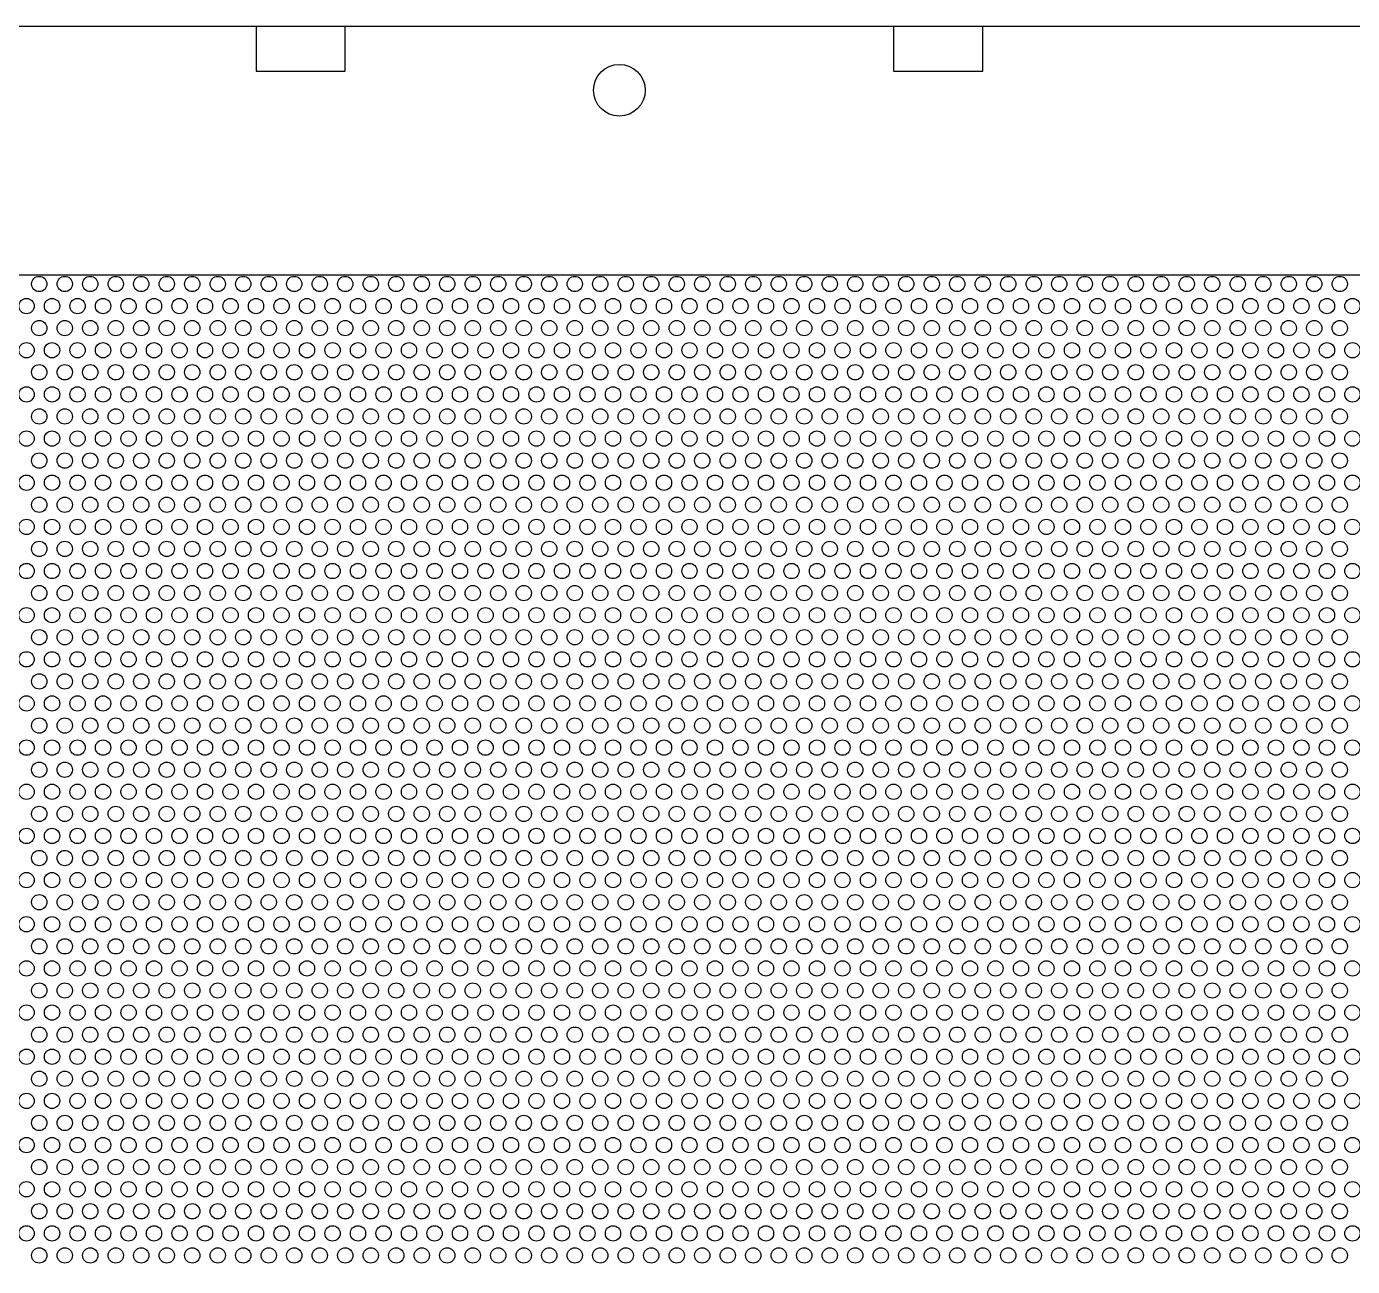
# Model space of a CAD drawing. Header units: millimetres. Extents: x 0 to 3090, y -14 to 415.
# Drawn here: x 2605 to 2813, y 182.8 to 377.3 of the extents above; entities that cross this region are included whole.
import ezdxf

# ---------------------------------------------------------------- set-up
doc = ezdxf.new("R2010")
doc.units = ezdxf.units.MM
for name, color, linetype in [('DOME_LATCH_HOOK_PIN', 3, 'Continuous'), ('DOME_MAGNET', 4, 'Continuous'), ('DOME_OUTLINE', 7, 'Continuous'), ('DOME_PERF_HOLES', 2, 'Continuous'), ('DOME_PERF_ZONE', 5, 'Continuous')]:
    doc.layers.add(name, color=color, linetype=linetype)

msp = doc.modelspace()

# ---------------------------------------------------------------- linework, layer by layer
at = {"layer": 'DOME_LATCH_HOOK_PIN'}
for points in [[(2641, 370.3), (2655, 370.3), (2655, 377.3), (2641, 377.3)], [(2741, 370.3), (2755, 370.3), (2755, 377.3), (2741, 377.3)]]:
    msp.add_lwpolyline(points, close=True, dxfattribs=at)
at = {"layer": 'DOME_MAGNET'}
msp.add_circle((2698, 367.3), 4.05, dxfattribs=at)
at = {"layer": 'DOME_OUTLINE'}
msp.add_line((2946, 377.3), (2450, 377.3), dxfattribs=at)
at = {"layer": 'DOME_PERF_HOLES'}
for centre in [(2607, 336.904), (2611, 336.904), (2615, 336.904), (2619, 336.904), (2623, 336.904), (2627, 336.904), (2631, 336.904), (2635, 336.904), (2639, 336.904), (2643, 336.904), (2647, 336.904), (2651, 336.904), (2655, 336.904), (2659, 336.904), (2663, 336.904), (2667, 336.904), (2671, 336.904), (2675, 336.904), (2679, 336.904), (2683, 336.904), (2687, 336.904), (2691, 336.904), (2695, 336.904), (2699, 336.904), (2703, 336.904), (2707, 336.904), (2711, 336.904), (2715, 336.904), (2719, 336.904), (2723, 336.904), (2727, 336.904), (2731, 336.904), (2735, 336.904), (2739, 336.904), (2743, 336.904), (2747, 336.904), (2751, 336.904), (2755, 336.904), (2759, 336.904), (2763, 336.904), (2767, 336.904), (2771, 336.904), (2775, 336.904), (2779, 336.904), (2783, 336.904), (2787, 336.904), (2791, 336.904), (2795, 336.904), (2799, 336.904), (2803, 336.904), (2807, 336.904), (2811, 336.904), (2605, 333.44), (2609, 333.44), (2613, 333.44), (2617, 333.44), (2621, 333.44), (2625, 333.44), (2629, 333.44), (2633, 333.44), (2637, 333.44), (2641, 333.44), (2645, 333.44), (2649, 333.44), (2653, 333.44), (2657, 333.44), (2661, 333.44), (2665, 333.44), (2669, 333.44), (2673, 333.44), (2677, 333.44), (2681, 333.44), (2685, 333.44), (2689, 333.44), (2693, 333.44), (2697, 333.44), (2701, 333.44), (2705, 333.44), (2709, 333.44), (2713, 333.44), (2717, 333.44), (2721, 333.44), (2725, 333.44), (2729, 333.44), (2733, 333.44), (2737, 333.44), (2741, 333.44), (2745, 333.44), (2749, 333.44), (2753, 333.44), (2757, 333.44), (2761, 333.44), (2765, 333.44), (2769, 333.44), (2773, 333.44), (2777, 333.44), (2781, 333.44), (2785, 333.44), (2789, 333.44), (2793, 333.44), (2797, 333.44), (2801, 333.44), (2805, 333.44), (2809, 333.44), (2813, 333.44), (2607, 329.976), (2611, 329.976), (2615, 329.976), (2619, 329.976), (2623, 329.976), (2627, 329.976), (2631, 329.976), (2635, 329.976), (2639, 329.976), (2643, 329.976), (2647, 329.976), (2651, 329.976), (2655, 329.976), (2659, 329.976), (2663, 329.976), (2667, 329.976), (2671, 329.976), (2675, 329.976), (2679, 329.976), (2683, 329.976), (2687, 329.976), (2691, 329.976), (2695, 329.976), (2699, 329.976), (2703, 329.976), (2707, 329.976), (2711, 329.976), (2715, 329.976), (2719, 329.976), (2723, 329.976), (2727, 329.976), (2731, 329.976), (2735, 329.976), (2739, 329.976), (2743, 329.976), (2747, 329.976), (2751, 329.976), (2755, 329.976), (2759, 329.976), (2763, 329.976), (2767, 329.976), (2771, 329.976), (2775, 329.976), (2779, 329.976), (2783, 329.976), (2787, 329.976), (2791, 329.976), (2795, 329.976), (2799, 329.976), (2803, 329.976), (2807, 329.976), (2811, 329.976), (2605, 326.512), (2609, 326.512), (2613, 326.512), (2617, 326.512), (2621, 326.512), (2625, 326.512), (2629, 326.512), (2633, 326.512), (2637, 326.512), (2641, 326.512), (2645, 326.512), (2649, 326.512), (2653, 326.512), (2657, 326.512), (2661, 326.512), (2665, 326.512), (2669, 326.512), (2673, 326.512), (2677, 326.512), (2681, 326.512), (2685, 326.512), (2689, 326.512), (2693, 326.512), (2697, 326.512), (2701, 326.512), (2705, 326.512), (2709, 326.512), (2713, 326.512), (2717, 326.512), (2721, 326.512), (2725, 326.512), (2729, 326.512), (2733, 326.512), (2737, 326.512), (2741, 326.512), (2745, 326.512), (2749, 326.512), (2753, 326.512), (2757, 326.512), (2761, 326.512), (2765, 326.512), (2769, 326.512), (2773, 326.512), (2777, 326.512), (2781, 326.512), (2785, 326.512), (2789, 326.512), (2793, 326.512), (2797, 326.512), (2801, 326.512), (2805, 326.512), (2809, 326.512), (2813, 326.512), (2607, 323.048), (2611, 323.048), (2615, 323.048), (2619, 323.048), (2623, 323.048), (2627, 323.048), (2631, 323.048), (2635, 323.048), (2639, 323.048), (2643, 323.048), (2647, 323.048), (2651, 323.048), (2655, 323.048), (2659, 323.048), (2663, 323.048), (2667, 323.048), (2671, 323.048), (2675, 323.048), (2679, 323.048), (2683, 323.048), (2687, 323.048), (2691, 323.048), (2695, 323.048), (2699, 323.048), (2703, 323.048), (2707, 323.048), (2711, 323.048), (2715, 323.048), (2719, 323.048), (2723, 323.048), (2727, 323.048), (2731, 323.048), (2735, 323.048), (2739, 323.048), (2743, 323.048), (2747, 323.048), (2751, 323.048), (2755, 323.048), (2759, 323.048), (2763, 323.048), (2767, 323.048), (2771, 323.048), (2775, 323.048), (2779, 323.048), (2783, 323.048), (2787, 323.048), (2791, 323.048), (2795, 323.048), (2799, 323.048), (2803, 323.048), (2807, 323.048), (2811, 323.048), (2605, 319.584), (2609, 319.584), (2613, 319.584), (2617, 319.584), (2621, 319.584), (2625, 319.584), (2629, 319.584), (2633, 319.584), (2637, 319.584), (2641, 319.584), (2645, 319.584), (2649, 319.584), (2653, 319.584), (2657, 319.584), (2661, 319.584), (2665, 319.584), (2669, 319.584), (2673, 319.584), (2677, 319.584), (2681, 319.584), (2685, 319.584), (2689, 319.584), (2693, 319.584), (2697, 319.584), (2701, 319.584), (2705, 319.584), (2709, 319.584), (2713, 319.584), (2717, 319.584), (2721, 319.584), (2725, 319.584), (2729, 319.584), (2733, 319.584), (2737, 319.584), (2741, 319.584), (2745, 319.584), (2749, 319.584), (2753, 319.584), (2757, 319.584), (2761, 319.584), (2765, 319.584), (2769, 319.584), (2773, 319.584), (2777, 319.584), (2781, 319.584), (2785, 319.584), (2789, 319.584), (2793, 319.584), (2797, 319.584), (2801, 319.584), (2805, 319.584), (2809, 319.584), (2813, 319.584), (2607, 316.12), (2611, 316.12), (2615, 316.12), (2619, 316.12), (2623, 316.12), (2627, 316.12), (2631, 316.12), (2635, 316.12), (2639, 316.12), (2643, 316.12), (2647, 316.12), (2651, 316.12), (2655, 316.12), (2659, 316.12), (2663, 316.12), (2667, 316.12), (2671, 316.12), (2675, 316.12), (2679, 316.12), (2683, 316.12), (2687, 316.12), (2691, 316.12), (2695, 316.12), (2699, 316.12), (2703, 316.12), (2707, 316.12), (2711, 316.12), (2715, 316.12), (2719, 316.12), (2723, 316.12), (2727, 316.12), (2731, 316.12), (2735, 316.12), (2739, 316.12), (2743, 316.12), (2747, 316.12), (2751, 316.12), (2755, 316.12), (2759, 316.12), (2763, 316.12), (2767, 316.12), (2771, 316.12), (2775, 316.12), (2779, 316.12), (2783, 316.12), (2787, 316.12), (2791, 316.12), (2795, 316.12), (2799, 316.12), (2803, 316.12), (2807, 316.12), (2811, 316.12), (2605, 312.656), (2609, 312.656), (2613, 312.656), (2617, 312.656), (2621, 312.656), (2625, 312.656), (2629, 312.656), (2633, 312.656), (2637, 312.656), (2641, 312.656), (2645, 312.656), (2649, 312.656), (2653, 312.656), (2657, 312.656), (2661, 312.656), (2665, 312.656), (2669, 312.656), (2673, 312.656), (2677, 312.656), (2681, 312.656), (2685, 312.656), (2689, 312.656), (2693, 312.656), (2697, 312.656), (2701, 312.656), (2705, 312.656), (2709, 312.656), (2713, 312.656), (2717, 312.656), (2721, 312.656), (2725, 312.656), (2729, 312.656), (2733, 312.656), (2737, 312.656), (2741, 312.656), (2745, 312.656), (2749, 312.656), (2753, 312.656), (2757, 312.656), (2761, 312.656), (2765, 312.656), (2769, 312.656), (2773, 312.656), (2777, 312.656), (2781, 312.656), (2785, 312.656), (2789, 312.656), (2793, 312.656), (2797, 312.656), (2801, 312.656), (2805, 312.656), (2809, 312.656), (2813, 312.656), (2607, 309.192), (2611, 309.192), (2615, 309.192), (2619, 309.192), (2623, 309.192), (2627, 309.192), (2631, 309.192), (2635, 309.192), (2639, 309.192), (2643, 309.192), (2647, 309.192), (2651, 309.192), (2655, 309.192), (2659, 309.192), (2663, 309.192), (2667, 309.192), (2671, 309.192), (2675, 309.192), (2679, 309.192), (2683, 309.192), (2687, 309.192), (2691, 309.192), (2695, 309.192), (2699, 309.192), (2703, 309.192), (2707, 309.192), (2711, 309.192), (2715, 309.192), (2719, 309.192), (2723, 309.192), (2727, 309.192), (2731, 309.192), (2735, 309.192), (2739, 309.192), (2743, 309.192), (2747, 309.192), (2751, 309.192), (2755, 309.192), (2759, 309.192), (2763, 309.192), (2767, 309.192), (2771, 309.192), (2775, 309.192), (2779, 309.192), (2783, 309.192), (2787, 309.192), (2791, 309.192), (2795, 309.192), (2799, 309.192), (2803, 309.192), (2807, 309.192), (2811, 309.192), (2605, 305.728), (2609, 305.728), (2613, 305.728), (2617, 305.728), (2621, 305.728), (2625, 305.728), (2629, 305.728), (2633, 305.728), (2637, 305.728), (2641, 305.728), (2645, 305.728), (2649, 305.728), (2653, 305.728), (2657, 305.728), (2661, 305.728), (2665, 305.728), (2669, 305.728), (2673, 305.728), (2677, 305.728), (2681, 305.728), (2685, 305.728), (2689, 305.728), (2693, 305.728), (2697, 305.728), (2701, 305.728), (2705, 305.728), (2709, 305.728), (2713, 305.728), (2717, 305.728), (2721, 305.728), (2725, 305.728), (2729, 305.728), (2733, 305.728), (2737, 305.728), (2741, 305.728), (2745, 305.728), (2749, 305.728), (2753, 305.728), (2757, 305.728), (2761, 305.728), (2765, 305.728), (2769, 305.728), (2773, 305.728), (2777, 305.728), (2781, 305.728), (2785, 305.728), (2789, 305.728), (2793, 305.728), (2797, 305.728), (2801, 305.728), (2805, 305.728), (2809, 305.728), (2813, 305.728), (2607, 302.264), (2611, 302.264), (2615, 302.264), (2619, 302.264), (2623, 302.264), (2627, 302.264), (2631, 302.264), (2635, 302.264), (2639, 302.264), (2643, 302.264), (2647, 302.264), (2651, 302.264), (2655, 302.264), (2659, 302.264), (2663, 302.264), (2667, 302.264), (2671, 302.264), (2675, 302.264), (2679, 302.264), (2683, 302.264), (2687, 302.264), (2691, 302.264), (2695, 302.264), (2699, 302.264), (2703, 302.264), (2707, 302.264), (2711, 302.264), (2715, 302.264), (2719, 302.264), (2723, 302.264), (2727, 302.264), (2731, 302.264), (2735, 302.264), (2739, 302.264), (2743, 302.264), (2747, 302.264), (2751, 302.264), (2755, 302.264), (2759, 302.264), (2763, 302.264), (2767, 302.264), (2771, 302.264), (2775, 302.264), (2779, 302.264), (2783, 302.264), (2787, 302.264), (2791, 302.264), (2795, 302.264), (2799, 302.264), (2803, 302.264), (2807, 302.264), (2811, 302.264), (2605, 298.8), (2609, 298.8), (2613, 298.8), (2617, 298.8), (2621, 298.8), (2625, 298.8), (2629, 298.8), (2633, 298.8), (2637, 298.8), (2641, 298.8), (2645, 298.8), (2649, 298.8), (2653, 298.8), (2657, 298.8), (2661, 298.8), (2665, 298.8), (2669, 298.8), (2673, 298.8), (2677, 298.8), (2681, 298.8), (2685, 298.8), (2689, 298.8), (2693, 298.8), (2697, 298.8), (2701, 298.8), (2705, 298.8), (2709, 298.8), (2713, 298.8), (2717, 298.8), (2721, 298.8), (2725, 298.8), (2729, 298.8), (2733, 298.8), (2737, 298.8), (2741, 298.8), (2745, 298.8), (2749, 298.8), (2753, 298.8), (2757, 298.8), (2761, 298.8), (2765, 298.8), (2769, 298.8), (2773, 298.8), (2777, 298.8), (2781, 298.8), (2785, 298.8), (2789, 298.8), (2793, 298.8), (2797, 298.8), (2801, 298.8), (2805, 298.8), (2809, 298.8), (2813, 298.8), (2607, 295.336), (2611, 295.336), (2615, 295.336), (2619, 295.336), (2623, 295.336), (2627, 295.336), (2631, 295.336), (2635, 295.336), (2639, 295.336), (2643, 295.336), (2647, 295.336), (2651, 295.336), (2655, 295.336), (2659, 295.336), (2663, 295.336), (2667, 295.336), (2671, 295.336), (2675, 295.336), (2679, 295.336), (2683, 295.336), (2687, 295.336), (2691, 295.336), (2695, 295.336), (2699, 295.336), (2703, 295.336), (2707, 295.336), (2711, 295.336), (2715, 295.336), (2719, 295.336), (2723, 295.336), (2727, 295.336), (2731, 295.336), (2735, 295.336), (2739, 295.336), (2743, 295.336), (2747, 295.336), (2751, 295.336), (2755, 295.336), (2759, 295.336), (2763, 295.336), (2767, 295.336), (2771, 295.336), (2775, 295.336), (2779, 295.336), (2783, 295.336), (2787, 295.336), (2791, 295.336), (2795, 295.336), (2799, 295.336), (2803, 295.336), (2807, 295.336), (2811, 295.336), (2605, 291.872), (2609, 291.872), (2613, 291.872), (2617, 291.872), (2621, 291.872), (2625, 291.872), (2629, 291.872), (2633, 291.872), (2637, 291.872), (2641, 291.872), (2645, 291.872), (2649, 291.872), (2653, 291.872), (2657, 291.872), (2661, 291.872), (2665, 291.872), (2669, 291.872), (2673, 291.872), (2677, 291.872), (2681, 291.872), (2685, 291.872), (2689, 291.872), (2693, 291.872), (2697, 291.872), (2701, 291.872), (2705, 291.872), (2709, 291.872), (2713, 291.872), (2717, 291.872), (2721, 291.872), (2725, 291.872), (2729, 291.872), (2733, 291.872), (2737, 291.872), (2741, 291.872), (2745, 291.872), (2749, 291.872), (2753, 291.872), (2757, 291.872), (2761, 291.872), (2765, 291.872), (2769, 291.872), (2773, 291.872), (2777, 291.872), (2781, 291.872), (2785, 291.872), (2789, 291.872), (2793, 291.872), (2797, 291.872), (2801, 291.872), (2805, 291.872), (2809, 291.872), (2813, 291.872), (2607, 288.408), (2611, 288.408), (2615, 288.408), (2619, 288.408), (2623, 288.408), (2627, 288.408), (2631, 288.408), (2635, 288.408), (2639, 288.408), (2643, 288.408), (2647, 288.408), (2651, 288.408), (2655, 288.408), (2659, 288.408), (2663, 288.408), (2667, 288.408), (2671, 288.408), (2675, 288.408), (2679, 288.408), (2683, 288.408), (2687, 288.408), (2691, 288.408), (2695, 288.408), (2699, 288.408), (2703, 288.408), (2707, 288.408), (2711, 288.408), (2715, 288.408), (2719, 288.408), (2723, 288.408), (2727, 288.408), (2731, 288.408), (2735, 288.408), (2739, 288.408), (2743, 288.408), (2747, 288.408), (2751, 288.408), (2755, 288.408), (2759, 288.408), (2763, 288.408), (2767, 288.408), (2771, 288.408), (2775, 288.408), (2779, 288.408), (2783, 288.408), (2787, 288.408), (2791, 288.408), (2795, 288.408), (2799, 288.408), (2803, 288.408), (2807, 288.408), (2811, 288.408), (2605, 284.944), (2609, 284.944), (2613, 284.944), (2617, 284.944), (2621, 284.944), (2625, 284.944), (2629, 284.944), (2633, 284.944), (2637, 284.944), (2641, 284.944), (2645, 284.944), (2649, 284.944), (2653, 284.944), (2657, 284.944), (2661, 284.944), (2665, 284.944), (2669, 284.944), (2673, 284.944), (2677, 284.944), (2681, 284.944), (2685, 284.944), (2689, 284.944), (2693, 284.944), (2697, 284.944), (2701, 284.944), (2705, 284.944), (2709, 284.944), (2713, 284.944), (2717, 284.944), (2721, 284.944), (2725, 284.944), (2729, 284.944), (2733, 284.944), (2737, 284.944), (2741, 284.944), (2745, 284.944), (2749, 284.944), (2753, 284.944), (2757, 284.944), (2761, 284.944), (2765, 284.944), (2769, 284.944), (2773, 284.944), (2777, 284.944), (2781, 284.944), (2785, 284.944), (2789, 284.944), (2793, 284.944), (2797, 284.944), (2801, 284.944), (2805, 284.944), (2809, 284.944), (2813, 284.944), (2607, 281.48), (2611, 281.48), (2615, 281.48), (2619, 281.48), (2623, 281.48), (2627, 281.48), (2631, 281.48), (2635, 281.48), (2639, 281.48), (2643, 281.48), (2647, 281.48), (2651, 281.48), (2655, 281.48), (2659, 281.48), (2663, 281.48), (2667, 281.48), (2671, 281.48), (2675, 281.48), (2679, 281.48), (2683, 281.48), (2687, 281.48), (2691, 281.48), (2695, 281.48), (2699, 281.48), (2703, 281.48), (2707, 281.48), (2711, 281.48), (2715, 281.48), (2719, 281.48), (2723, 281.48), (2727, 281.48), (2731, 281.48), (2735, 281.48), (2739, 281.48), (2743, 281.48), (2747, 281.48), (2751, 281.48), (2755, 281.48), (2759, 281.48), (2763, 281.48), (2767, 281.48), (2771, 281.48), (2775, 281.48), (2779, 281.48), (2783, 281.48), (2787, 281.48), (2791, 281.48), (2795, 281.48), (2799, 281.48), (2803, 281.48), (2807, 281.48), (2811, 281.48), (2605, 278.016), (2609, 278.016), (2613, 278.016), (2617, 278.016), (2621, 278.016), (2625, 278.016), (2629, 278.016), (2633, 278.016), (2637, 278.016), (2641, 278.016), (2645, 278.016), (2649, 278.016), (2653, 278.016), (2657, 278.016), (2661, 278.016), (2665, 278.016), (2669, 278.016), (2673, 278.016), (2677, 278.016), (2681, 278.016), (2685, 278.016), (2689, 278.016), (2693, 278.016), (2697, 278.016), (2701, 278.016), (2705, 278.016), (2709, 278.016), (2713, 278.016), (2717, 278.016), (2721, 278.016), (2725, 278.016), (2729, 278.016), (2733, 278.016), (2737, 278.016), (2741, 278.016), (2745, 278.016), (2749, 278.016), (2753, 278.016), (2757, 278.016), (2761, 278.016), (2765, 278.016), (2769, 278.016), (2773, 278.016), (2777, 278.016), (2781, 278.016), (2785, 278.016), (2789, 278.016), (2793, 278.016), (2797, 278.016), (2801, 278.016), (2805, 278.016), (2809, 278.016), (2813, 278.016), (2607, 274.552), (2611, 274.552), (2615, 274.552), (2619, 274.552), (2623, 274.552), (2627, 274.552), (2631, 274.552), (2635, 274.552), (2639, 274.552), (2643, 274.552), (2647, 274.552), (2651, 274.552), (2655, 274.552), (2659, 274.552), (2663, 274.552), (2667, 274.552), (2671, 274.552), (2675, 274.552), (2679, 274.552), (2683, 274.552), (2687, 274.552), (2691, 274.552), (2695, 274.552), (2699, 274.552), (2703, 274.552), (2707, 274.552), (2711, 274.552), (2715, 274.552), (2719, 274.552), (2723, 274.552), (2727, 274.552), (2731, 274.552), (2735, 274.552), (2739, 274.552), (2743, 274.552), (2747, 274.552), (2751, 274.552), (2755, 274.552), (2759, 274.552), (2763, 274.552), (2767, 274.552), (2771, 274.552), (2775, 274.552), (2779, 274.552), (2783, 274.552), (2787, 274.552), (2791, 274.552), (2795, 274.552), (2799, 274.552), (2803, 274.552), (2807, 274.552), (2811, 274.552), (2605, 271.088), (2609, 271.088), (2613, 271.088), (2617, 271.088), (2621, 271.088), (2625, 271.088), (2629, 271.088), (2633, 271.088), (2637, 271.088), (2641, 271.088), (2645, 271.088), (2649, 271.088), (2653, 271.088), (2657, 271.088), (2661, 271.088), (2665, 271.088), (2669, 271.088), (2673, 271.088), (2677, 271.088), (2681, 271.088), (2685, 271.088), (2689, 271.088), (2693, 271.088), (2697, 271.088), (2701, 271.088), (2705, 271.088), (2709, 271.088), (2713, 271.088), (2717, 271.088), (2721, 271.088), (2725, 271.088), (2729, 271.088), (2733, 271.088), (2737, 271.088), (2741, 271.088), (2745, 271.088), (2749, 271.088), (2753, 271.088), (2757, 271.088), (2761, 271.088), (2765, 271.088), (2769, 271.088), (2773, 271.088), (2777, 271.088), (2781, 271.088), (2785, 271.088), (2789, 271.088), (2793, 271.088), (2797, 271.088), (2801, 271.088), (2805, 271.088), (2809, 271.088), (2813, 271.088), (2607, 267.624), (2611, 267.624), (2615, 267.624), (2619, 267.624), (2623, 267.624), (2627, 267.624), (2631, 267.624), (2635, 267.624), (2639, 267.624), (2643, 267.624), (2647, 267.624), (2651, 267.624), (2655, 267.624), (2659, 267.624), (2663, 267.624), (2667, 267.624), (2671, 267.624), (2675, 267.624), (2679, 267.624), (2683, 267.624), (2687, 267.624), (2691, 267.624), (2695, 267.624), (2699, 267.624), (2703, 267.624), (2707, 267.624), (2711, 267.624), (2715, 267.624), (2719, 267.624), (2723, 267.624), (2727, 267.624), (2731, 267.624), (2735, 267.624), (2739, 267.624), (2743, 267.624), (2747, 267.624), (2751, 267.624), (2755, 267.624), (2759, 267.624), (2763, 267.624), (2767, 267.624), (2771, 267.624), (2775, 267.624), (2779, 267.624), (2783, 267.624), (2787, 267.624), (2791, 267.624), (2795, 267.624), (2799, 267.624), (2803, 267.624), (2807, 267.624), (2811, 267.624), (2605, 264.16), (2609, 264.16), (2613, 264.16), (2617, 264.16), (2621, 264.16), (2625, 264.16), (2629, 264.16), (2633, 264.16), (2637, 264.16), (2641, 264.16), (2645, 264.16), (2649, 264.16), (2653, 264.16), (2657, 264.16), (2661, 264.16), (2665, 264.16), (2669, 264.16), (2673, 264.16), (2677, 264.16), (2681, 264.16), (2685, 264.16), (2689, 264.16), (2693, 264.16), (2697, 264.16), (2701, 264.16), (2705, 264.16), (2709, 264.16), (2713, 264.16), (2717, 264.16), (2721, 264.16), (2725, 264.16), (2729, 264.16), (2733, 264.16), (2737, 264.16), (2741, 264.16), (2745, 264.16), (2749, 264.16), (2753, 264.16), (2757, 264.16), (2761, 264.16), (2765, 264.16), (2769, 264.16), (2773, 264.16), (2777, 264.16), (2781, 264.16), (2785, 264.16), (2789, 264.16), (2793, 264.16), (2797, 264.16), (2801, 264.16), (2805, 264.16), (2809, 264.16), (2813, 264.16), (2607, 260.696), (2611, 260.696), (2615, 260.696), (2619, 260.696), (2623, 260.696), (2627, 260.696), (2631, 260.696), (2635, 260.696), (2639, 260.696), (2643, 260.696), (2647, 260.696), (2651, 260.696), (2655, 260.696), (2659, 260.696), (2663, 260.696), (2667, 260.696), (2671, 260.696), (2675, 260.696), (2679, 260.696), (2683, 260.696), (2687, 260.696), (2691, 260.696), (2695, 260.696), (2699, 260.696), (2703, 260.696), (2707, 260.696), (2711, 260.696), (2715, 260.696), (2719, 260.696), (2723, 260.696), (2727, 260.696), (2731, 260.696), (2735, 260.696), (2739, 260.696), (2743, 260.696), (2747, 260.696), (2751, 260.696), (2755, 260.696), (2759, 260.696), (2763, 260.696), (2767, 260.696), (2771, 260.696), (2775, 260.696), (2779, 260.696), (2783, 260.696), (2787, 260.696), (2791, 260.696), (2795, 260.696), (2799, 260.696), (2803, 260.696), (2807, 260.696), (2811, 260.696), (2605, 257.232), (2609, 257.232), (2613, 257.232), (2617, 257.232), (2621, 257.232), (2625, 257.232), (2629, 257.232), (2633, 257.232), (2637, 257.232), (2641, 257.232), (2645, 257.232), (2649, 257.232), (2653, 257.232), (2657, 257.232), (2661, 257.232), (2665, 257.232), (2669, 257.232), (2673, 257.232), (2677, 257.232), (2681, 257.232), (2685, 257.232), (2689, 257.232), (2693, 257.232), (2697, 257.232), (2701, 257.232), (2705, 257.232), (2709, 257.232), (2713, 257.232), (2717, 257.232), (2721, 257.232), (2725, 257.232), (2729, 257.232), (2733, 257.232), (2737, 257.232), (2741, 257.232), (2745, 257.232), (2749, 257.232), (2753, 257.232), (2757, 257.232), (2761, 257.232), (2765, 257.232), (2769, 257.232), (2773, 257.232), (2777, 257.232), (2781, 257.232), (2785, 257.232), (2789, 257.232), (2793, 257.232), (2797, 257.232), (2801, 257.232), (2805, 257.232), (2809, 257.232), (2813, 257.232), (2607, 253.768), (2611, 253.768), (2615, 253.768), (2619, 253.768), (2623, 253.768), (2627, 253.768), (2631, 253.768), (2635, 253.768), (2639, 253.768), (2643, 253.768), (2647, 253.768), (2651, 253.768), (2655, 253.768), (2659, 253.768), (2663, 253.768), (2667, 253.768), (2671, 253.768), (2675, 253.768), (2679, 253.768), (2683, 253.768), (2687, 253.768), (2691, 253.768), (2695, 253.768), (2699, 253.768), (2703, 253.768), (2707, 253.768), (2711, 253.768), (2715, 253.768), (2719, 253.768), (2723, 253.768), (2727, 253.768), (2731, 253.768), (2735, 253.768), (2739, 253.768), (2743, 253.768), (2747, 253.768), (2751, 253.768), (2755, 253.768), (2759, 253.768), (2763, 253.768), (2767, 253.768), (2771, 253.768), (2775, 253.768), (2779, 253.768), (2783, 253.768), (2787, 253.768), (2791, 253.768), (2795, 253.768), (2799, 253.768), (2803, 253.768), (2807, 253.768), (2811, 253.768), (2605, 250.304), (2609, 250.304), (2613, 250.304), (2617, 250.304), (2621, 250.304), (2625, 250.304), (2629, 250.304), (2633, 250.304), (2637, 250.304), (2641, 250.304), (2645, 250.304), (2649, 250.304), (2653, 250.304), (2657, 250.304), (2661, 250.304), (2665, 250.304), (2669, 250.304), (2673, 250.304), (2677, 250.304), (2681, 250.304), (2685, 250.304), (2689, 250.304), (2693, 250.304), (2697, 250.304), (2701, 250.304), (2705, 250.304), (2709, 250.304), (2713, 250.304), (2717, 250.304), (2721, 250.304), (2725, 250.304), (2729, 250.304), (2733, 250.304), (2737, 250.304), (2741, 250.304), (2745, 250.304), (2749, 250.304), (2753, 250.304), (2757, 250.304), (2761, 250.304), (2765, 250.304), (2769, 250.304), (2773, 250.304), (2777, 250.304), (2781, 250.304), (2785, 250.304), (2789, 250.304), (2793, 250.304), (2797, 250.304), (2801, 250.304), (2805, 250.304), (2809, 250.304), (2813, 250.304), (2607, 246.84), (2611, 246.84), (2615, 246.84), (2619, 246.84), (2623, 246.84), (2627, 246.84), (2631, 246.84), (2635, 246.84), (2639, 246.84), (2643, 246.84), (2647, 246.84), (2651, 246.84), (2655, 246.84), (2659, 246.84), (2663, 246.84), (2667, 246.84), (2671, 246.84), (2675, 246.84), (2679, 246.84), (2683, 246.84), (2687, 246.84), (2691, 246.84), (2695, 246.84), (2699, 246.84), (2703, 246.84), (2707, 246.84), (2711, 246.84), (2715, 246.84), (2719, 246.84), (2723, 246.84), (2727, 246.84), (2731, 246.84), (2735, 246.84), (2739, 246.84), (2743, 246.84), (2747, 246.84), (2751, 246.84), (2755, 246.84), (2759, 246.84), (2763, 246.84), (2767, 246.84), (2771, 246.84), (2775, 246.84), (2779, 246.84), (2783, 246.84), (2787, 246.84), (2791, 246.84), (2795, 246.84), (2799, 246.84), (2803, 246.84), (2807, 246.84), (2811, 246.84), (2605, 243.376), (2609, 243.376), (2613, 243.376), (2617, 243.376), (2621, 243.376), (2625, 243.376), (2629, 243.376), (2633, 243.376), (2637, 243.376), (2641, 243.376), (2645, 243.376), (2649, 243.376), (2653, 243.376), (2657, 243.376), (2661, 243.376), (2665, 243.376), (2669, 243.376), (2673, 243.376), (2677, 243.376), (2681, 243.376), (2685, 243.376), (2689, 243.376), (2693, 243.376), (2697, 243.376), (2701, 243.376), (2705, 243.376), (2709, 243.376), (2713, 243.376), (2717, 243.376), (2721, 243.376), (2725, 243.376), (2729, 243.376), (2733, 243.376), (2737, 243.376), (2741, 243.376), (2745, 243.376), (2749, 243.376), (2753, 243.376), (2757, 243.376), (2761, 243.376), (2765, 243.376), (2769, 243.376), (2773, 243.376), (2777, 243.376), (2781, 243.376), (2785, 243.376), (2789, 243.376), (2793, 243.376), (2797, 243.376), (2801, 243.376), (2805, 243.376), (2809, 243.376), (2813, 243.376), (2607, 239.912), (2611, 239.912), (2615, 239.912), (2619, 239.912), (2623, 239.912), (2627, 239.912), (2631, 239.912), (2635, 239.912), (2639, 239.912), (2643, 239.912), (2647, 239.912), (2651, 239.912), (2655, 239.912), (2659, 239.912), (2663, 239.912), (2667, 239.912), (2671, 239.912), (2675, 239.912), (2679, 239.912), (2683, 239.912), (2687, 239.912), (2691, 239.912), (2695, 239.912), (2699, 239.912), (2703, 239.912), (2707, 239.912), (2711, 239.912), (2715, 239.912), (2719, 239.912), (2723, 239.912), (2727, 239.912), (2731, 239.912), (2735, 239.912), (2739, 239.912), (2743, 239.912), (2747, 239.912), (2751, 239.912), (2755, 239.912), (2759, 239.912), (2763, 239.912), (2767, 239.912), (2771, 239.912), (2775, 239.912), (2779, 239.912), (2783, 239.912), (2787, 239.912), (2791, 239.912), (2795, 239.912), (2799, 239.912), (2803, 239.912), (2807, 239.912), (2811, 239.912), (2605, 236.448), (2609, 236.448), (2613, 236.448), (2617, 236.448), (2621, 236.448), (2625, 236.448), (2629, 236.448), (2633, 236.448), (2637, 236.448), (2641, 236.448), (2645, 236.448), (2649, 236.448), (2653, 236.448), (2657, 236.448), (2661, 236.448), (2665, 236.448), (2669, 236.448), (2673, 236.448), (2677, 236.448), (2681, 236.448), (2685, 236.448), (2689, 236.448), (2693, 236.448), (2697, 236.448), (2701, 236.448), (2705, 236.448), (2709, 236.448), (2713, 236.448), (2717, 236.448), (2721, 236.448), (2725, 236.448), (2729, 236.448), (2733, 236.448), (2737, 236.448), (2741, 236.448), (2745, 236.448), (2749, 236.448), (2753, 236.448), (2757, 236.448), (2761, 236.448), (2765, 236.448), (2769, 236.448), (2773, 236.448), (2777, 236.448), (2781, 236.448), (2785, 236.448), (2789, 236.448), (2793, 236.448), (2797, 236.448), (2801, 236.448), (2805, 236.448), (2809, 236.448), (2813, 236.448), (2607, 232.984), (2611, 232.984), (2615, 232.984), (2619, 232.984), (2623, 232.984), (2627, 232.984), (2631, 232.984), (2635, 232.984), (2639, 232.984), (2643, 232.984), (2647, 232.984), (2651, 232.984), (2655, 232.984), (2659, 232.984), (2663, 232.984), (2667, 232.984), (2671, 232.984), (2675, 232.984), (2679, 232.984), (2683, 232.984), (2687, 232.984), (2691, 232.984), (2695, 232.984), (2699, 232.984), (2703, 232.984), (2707, 232.984), (2711, 232.984), (2715, 232.984), (2719, 232.984), (2723, 232.984), (2727, 232.984), (2731, 232.984), (2735, 232.984), (2739, 232.984), (2743, 232.984), (2747, 232.984), (2751, 232.984), (2755, 232.984), (2759, 232.984), (2763, 232.984), (2767, 232.984), (2771, 232.984), (2775, 232.984), (2779, 232.984), (2783, 232.984), (2787, 232.984), (2791, 232.984), (2795, 232.984), (2799, 232.984), (2803, 232.984), (2807, 232.984), (2811, 232.984), (2605, 229.52), (2609, 229.52), (2613, 229.52), (2617, 229.52), (2621, 229.52), (2625, 229.52), (2629, 229.52), (2633, 229.52), (2637, 229.52), (2641, 229.52), (2645, 229.52), (2649, 229.52), (2653, 229.52), (2657, 229.52), (2661, 229.52), (2665, 229.52), (2669, 229.52), (2673, 229.52), (2677, 229.52), (2681, 229.52), (2685, 229.52), (2689, 229.52), (2693, 229.52), (2697, 229.52), (2701, 229.52), (2705, 229.52), (2709, 229.52), (2713, 229.52), (2717, 229.52), (2721, 229.52), (2725, 229.52), (2729, 229.52), (2733, 229.52), (2737, 229.52), (2741, 229.52), (2745, 229.52), (2749, 229.52), (2753, 229.52), (2757, 229.52), (2761, 229.52), (2765, 229.52), (2769, 229.52), (2773, 229.52), (2777, 229.52), (2781, 229.52), (2785, 229.52), (2789, 229.52), (2793, 229.52), (2797, 229.52), (2801, 229.52), (2805, 229.52), (2809, 229.52), (2813, 229.52), (2607, 226.056), (2611, 226.056), (2615, 226.056), (2619, 226.056), (2623, 226.056), (2627, 226.056), (2631, 226.056), (2635, 226.056), (2639, 226.056), (2643, 226.056), (2647, 226.056), (2651, 226.056), (2655, 226.056), (2659, 226.056), (2663, 226.056), (2667, 226.056), (2671, 226.056), (2675, 226.056), (2679, 226.056), (2683, 226.056), (2687, 226.056), (2691, 226.056), (2695, 226.056), (2699, 226.056), (2703, 226.056), (2707, 226.056), (2711, 226.056), (2715, 226.056), (2719, 226.056), (2723, 226.056), (2727, 226.056), (2731, 226.056), (2735, 226.056), (2739, 226.056), (2743, 226.056), (2747, 226.056), (2751, 226.056), (2755, 226.056), (2759, 226.056), (2763, 226.056), (2767, 226.056), (2771, 226.056), (2775, 226.056), (2779, 226.056), (2783, 226.056), (2787, 226.056), (2791, 226.056), (2795, 226.056), (2799, 226.056), (2803, 226.056), (2807, 226.056), (2811, 226.056), (2605, 222.592), (2609, 222.592), (2613, 222.592), (2617, 222.592), (2621, 222.592), (2625, 222.592), (2629, 222.592), (2633, 222.592), (2637, 222.592), (2641, 222.592), (2645, 222.592), (2649, 222.592), (2653, 222.592), (2657, 222.592), (2661, 222.592), (2665, 222.592), (2669, 222.592), (2673, 222.592), (2677, 222.592), (2681, 222.592), (2685, 222.592), (2689, 222.592), (2693, 222.592), (2697, 222.592), (2701, 222.592), (2705, 222.592), (2709, 222.592), (2713, 222.592), (2717, 222.592), (2721, 222.592), (2725, 222.592), (2729, 222.592), (2733, 222.592), (2737, 222.592), (2741, 222.592), (2745, 222.592), (2749, 222.592), (2753, 222.592), (2757, 222.592), (2761, 222.592), (2765, 222.592), (2769, 222.592), (2773, 222.592), (2777, 222.592), (2781, 222.592), (2785, 222.592), (2789, 222.592), (2793, 222.592), (2797, 222.592), (2801, 222.592), (2805, 222.592), (2809, 222.592), (2813, 222.592), (2607, 219.128), (2611, 219.128), (2615, 219.128), (2619, 219.128), (2623, 219.128), (2627, 219.128), (2631, 219.128), (2635, 219.128), (2639, 219.128), (2643, 219.128), (2647, 219.128), (2651, 219.128), (2655, 219.128), (2659, 219.128), (2663, 219.128), (2667, 219.128), (2671, 219.128), (2675, 219.128), (2679, 219.128), (2683, 219.128), (2687, 219.128), (2691, 219.128), (2695, 219.128), (2699, 219.128), (2703, 219.128), (2707, 219.128), (2711, 219.128), (2715, 219.128), (2719, 219.128), (2723, 219.128), (2727, 219.128), (2731, 219.128), (2735, 219.128), (2739, 219.128), (2743, 219.128), (2747, 219.128), (2751, 219.128), (2755, 219.128), (2759, 219.128), (2763, 219.128), (2767, 219.128), (2771, 219.128), (2775, 219.128), (2779, 219.128), (2783, 219.128), (2787, 219.128), (2791, 219.128), (2795, 219.128), (2799, 219.128), (2803, 219.128), (2807, 219.128), (2811, 219.128), (2605, 215.664), (2609, 215.664), (2613, 215.664), (2617, 215.664), (2621, 215.664), (2625, 215.664), (2629, 215.664), (2633, 215.664), (2637, 215.664), (2641, 215.664), (2645, 215.664), (2649, 215.664), (2653, 215.664), (2657, 215.664), (2661, 215.664), (2665, 215.664), (2669, 215.664), (2673, 215.664), (2677, 215.664), (2681, 215.664), (2685, 215.664), (2689, 215.664), (2693, 215.664), (2697, 215.664), (2701, 215.664), (2705, 215.664), (2709, 215.664), (2713, 215.664), (2717, 215.664), (2721, 215.664), (2725, 215.664), (2729, 215.664), (2733, 215.664), (2737, 215.664), (2741, 215.664), (2745, 215.664), (2749, 215.664), (2753, 215.664), (2757, 215.664), (2761, 215.664), (2765, 215.664), (2769, 215.664), (2773, 215.664), (2777, 215.664), (2781, 215.664), (2785, 215.664), (2789, 215.664), (2793, 215.664), (2797, 215.664), (2801, 215.664), (2805, 215.664), (2809, 215.664), (2813, 215.664), (2607, 212.2), (2611, 212.2), (2615, 212.2), (2619, 212.2), (2623, 212.2), (2627, 212.2), (2631, 212.2), (2635, 212.2), (2639, 212.2), (2643, 212.2), (2647, 212.2), (2651, 212.2), (2655, 212.2), (2659, 212.2), (2663, 212.2), (2667, 212.2), (2671, 212.2), (2675, 212.2), (2679, 212.2), (2683, 212.2), (2687, 212.2), (2691, 212.2), (2695, 212.2), (2699, 212.2), (2703, 212.2), (2707, 212.2), (2711, 212.2), (2715, 212.2), (2719, 212.2), (2723, 212.2), (2727, 212.2), (2731, 212.2), (2735, 212.2), (2739, 212.2), (2743, 212.2), (2747, 212.2), (2751, 212.2), (2755, 212.2), (2759, 212.2), (2763, 212.2), (2767, 212.2), (2771, 212.2), (2775, 212.2), (2779, 212.2), (2783, 212.2), (2787, 212.2), (2791, 212.2), (2795, 212.2), (2799, 212.2), (2803, 212.2), (2807, 212.2), (2811, 212.2), (2605, 208.736), (2609, 208.736), (2613, 208.736), (2617, 208.736), (2621, 208.736), (2625, 208.736), (2629, 208.736), (2633, 208.736), (2637, 208.736), (2641, 208.736), (2645, 208.736), (2649, 208.736), (2653, 208.736), (2657, 208.736), (2661, 208.736), (2665, 208.736), (2669, 208.736), (2673, 208.736), (2677, 208.736), (2681, 208.736), (2685, 208.736), (2689, 208.736), (2693, 208.736), (2697, 208.736), (2701, 208.736), (2705, 208.736), (2709, 208.736), (2713, 208.736), (2717, 208.736), (2721, 208.736), (2725, 208.736), (2729, 208.736), (2733, 208.736), (2737, 208.736), (2741, 208.736), (2745, 208.736), (2749, 208.736), (2753, 208.736), (2757, 208.736), (2761, 208.736), (2765, 208.736), (2769, 208.736), (2773, 208.736), (2777, 208.736), (2781, 208.736), (2785, 208.736), (2789, 208.736), (2793, 208.736), (2797, 208.736), (2801, 208.736), (2805, 208.736), (2809, 208.736), (2813, 208.736), (2607, 205.272), (2611, 205.272), (2615, 205.272), (2619, 205.272), (2623, 205.272), (2627, 205.272), (2631, 205.272), (2635, 205.272), (2639, 205.272), (2643, 205.272), (2647, 205.272), (2651, 205.272), (2655, 205.272), (2659, 205.272), (2663, 205.272), (2667, 205.272), (2671, 205.272), (2675, 205.272), (2679, 205.272), (2683, 205.272), (2687, 205.272), (2691, 205.272), (2695, 205.272), (2699, 205.272), (2703, 205.272), (2707, 205.272), (2711, 205.272), (2715, 205.272), (2719, 205.272), (2723, 205.272), (2727, 205.272), (2731, 205.272), (2735, 205.272), (2739, 205.272), (2743, 205.272), (2747, 205.272), (2751, 205.272), (2755, 205.272), (2759, 205.272), (2763, 205.272), (2767, 205.272), (2771, 205.272), (2775, 205.272), (2779, 205.272), (2783, 205.272), (2787, 205.272), (2791, 205.272), (2795, 205.272), (2799, 205.272), (2803, 205.272), (2807, 205.272), (2811, 205.272), (2605, 201.808), (2609, 201.808), (2613, 201.808), (2617, 201.808), (2621, 201.808), (2625, 201.808), (2629, 201.808), (2633, 201.808), (2637, 201.808), (2641, 201.808), (2645, 201.808), (2649, 201.808), (2653, 201.808), (2657, 201.808), (2661, 201.808), (2665, 201.808), (2669, 201.808), (2673, 201.808), (2677, 201.808), (2681, 201.808), (2685, 201.808), (2689, 201.808), (2693, 201.808), (2697, 201.808), (2701, 201.808), (2705, 201.808), (2709, 201.808), (2713, 201.808), (2717, 201.808), (2721, 201.808), (2725, 201.808), (2729, 201.808), (2733, 201.808), (2737, 201.808), (2741, 201.808), (2745, 201.808), (2749, 201.808), (2753, 201.808), (2757, 201.808), (2761, 201.808), (2765, 201.808), (2769, 201.808), (2773, 201.808), (2777, 201.808), (2781, 201.808), (2785, 201.808), (2789, 201.808), (2793, 201.808), (2797, 201.808), (2801, 201.808), (2805, 201.808), (2809, 201.808), (2813, 201.808), (2607, 198.344), (2611, 198.344), (2615, 198.344), (2619, 198.344), (2623, 198.344), (2627, 198.344), (2631, 198.344), (2635, 198.344), (2639, 198.344), (2643, 198.344), (2647, 198.344), (2651, 198.344), (2655, 198.344), (2659, 198.344), (2663, 198.344), (2667, 198.344), (2671, 198.344), (2675, 198.344), (2679, 198.344), (2683, 198.344), (2687, 198.344), (2691, 198.344), (2695, 198.344), (2699, 198.344), (2703, 198.344), (2707, 198.344), (2711, 198.344), (2715, 198.344), (2719, 198.344), (2723, 198.344), (2727, 198.344), (2731, 198.344), (2735, 198.344), (2739, 198.344), (2743, 198.344), (2747, 198.344), (2751, 198.344), (2755, 198.344), (2759, 198.344), (2763, 198.344), (2767, 198.344), (2771, 198.344), (2775, 198.344), (2779, 198.344), (2783, 198.344), (2787, 198.344), (2791, 198.344), (2795, 198.344), (2799, 198.344), (2803, 198.344), (2807, 198.344), (2811, 198.344), (2605, 194.88), (2609, 194.88), (2613, 194.88), (2617, 194.88), (2621, 194.88), (2625, 194.88), (2629, 194.88), (2633, 194.88), (2637, 194.88), (2641, 194.88), (2645, 194.88), (2649, 194.88), (2653, 194.88), (2657, 194.88), (2661, 194.88), (2665, 194.88), (2669, 194.88), (2673, 194.88), (2677, 194.88), (2681, 194.88), (2685, 194.88), (2689, 194.88), (2693, 194.88), (2697, 194.88), (2701, 194.88), (2705, 194.88), (2709, 194.88), (2713, 194.88), (2717, 194.88), (2721, 194.88), (2725, 194.88), (2729, 194.88), (2733, 194.88), (2737, 194.88), (2741, 194.88), (2745, 194.88), (2749, 194.88), (2753, 194.88), (2757, 194.88), (2761, 194.88), (2765, 194.88), (2769, 194.88), (2773, 194.88), (2777, 194.88), (2781, 194.88), (2785, 194.88), (2789, 194.88), (2793, 194.88), (2797, 194.88), (2801, 194.88), (2805, 194.88), (2809, 194.88), (2813, 194.88), (2607, 191.416), (2611, 191.416), (2615, 191.416), (2619, 191.416), (2623, 191.416), (2627, 191.416), (2631, 191.416), (2635, 191.416), (2639, 191.416), (2643, 191.416), (2647, 191.416), (2651, 191.416), (2655, 191.416), (2659, 191.416), (2663, 191.416), (2667, 191.416), (2671, 191.416), (2675, 191.416), (2679, 191.416), (2683, 191.416), (2687, 191.416), (2691, 191.416), (2695, 191.416), (2699, 191.416), (2703, 191.416), (2707, 191.416), (2711, 191.416), (2715, 191.416), (2719, 191.416), (2723, 191.416), (2727, 191.416), (2731, 191.416), (2735, 191.416), (2739, 191.416), (2743, 191.416), (2747, 191.416), (2751, 191.416), (2755, 191.416), (2759, 191.416), (2763, 191.416), (2767, 191.416), (2771, 191.416), (2775, 191.416), (2779, 191.416), (2783, 191.416), (2787, 191.416), (2791, 191.416), (2795, 191.416), (2799, 191.416), (2803, 191.416), (2807, 191.416), (2811, 191.416), (2605, 187.952), (2609, 187.952), (2613, 187.952), (2617, 187.952), (2621, 187.952), (2625, 187.952), (2629, 187.952), (2633, 187.952), (2637, 187.952), (2641, 187.952), (2645, 187.952), (2649, 187.952), (2653, 187.952), (2657, 187.952), (2661, 187.952), (2665, 187.952), (2669, 187.952), (2673, 187.952), (2677, 187.952), (2681, 187.952), (2685, 187.952), (2689, 187.952), (2693, 187.952), (2697, 187.952), (2701, 187.952), (2705, 187.952), (2709, 187.952), (2713, 187.952), (2717, 187.952), (2721, 187.952), (2725, 187.952), (2729, 187.952), (2733, 187.952), (2737, 187.952), (2741, 187.952), (2745, 187.952), (2749, 187.952), (2753, 187.952), (2757, 187.952), (2761, 187.952), (2765, 187.952), (2769, 187.952), (2773, 187.952), (2777, 187.952), (2781, 187.952), (2785, 187.952), (2789, 187.952), (2793, 187.952), (2797, 187.952), (2801, 187.952), (2805, 187.952), (2809, 187.952), (2813, 187.952), (2607, 184.488), (2611, 184.488), (2615, 184.488), (2619, 184.488), (2623, 184.488), (2627, 184.488), (2631, 184.488), (2635, 184.488), (2639, 184.488), (2643, 184.488), (2647, 184.488), (2651, 184.488), (2655, 184.488), (2659, 184.488), (2663, 184.488), (2667, 184.488), (2671, 184.488), (2675, 184.488), (2679, 184.488), (2683, 184.488), (2687, 184.488), (2691, 184.488), (2695, 184.488), (2699, 184.488), (2703, 184.488), (2707, 184.488), (2711, 184.488), (2715, 184.488), (2719, 184.488), (2723, 184.488), (2727, 184.488), (2731, 184.488), (2735, 184.488), (2739, 184.488), (2743, 184.488), (2747, 184.488), (2751, 184.488), (2755, 184.488), (2759, 184.488), (2763, 184.488), (2767, 184.488), (2771, 184.488), (2775, 184.488), (2779, 184.488), (2783, 184.488), (2787, 184.488), (2791, 184.488), (2795, 184.488), (2799, 184.488), (2803, 184.488), (2807, 184.488), (2811, 184.488)]:
    msp.add_circle(centre, 1.2, dxfattribs=at)
at = {"layer": 'DOME_PERF_ZONE'}
msp.add_lwpolyline([(2439, 39), (2957, 39), (2957, 338.3), (2439, 338.3)], close=True, dxfattribs=at)

doc.saveas('drawing.dxf')
